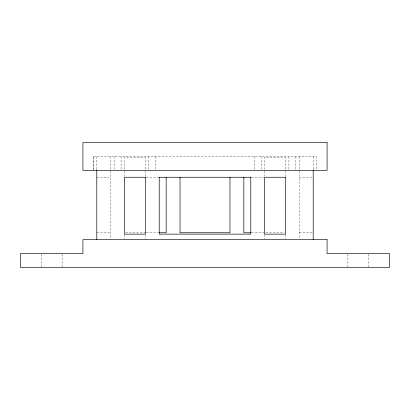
<?xml version="1.0" encoding="UTF-8"?>
<svg xmlns="http://www.w3.org/2000/svg" width="410" height="410" viewBox="0 0 410 410"><rect width="100%" height="100%" fill="white"/><g stroke="black" fill="none" stroke-linecap="round" stroke-linejoin="round"><path stroke-width="0.31" stroke-dasharray="2.05 1.54" d="M96.796 177.253L110.669 177.253M146.309 177.253L158.475 177.253M251.525 177.253L263.691 177.253M299.331 177.253L312.574 177.253M96.796 232.747L110.669 232.747M125.824 232.747L145.668 232.747M146.309 232.747L158.475 232.747M251.525 232.747L284.176 232.747M299.331 232.747L312.574 232.747M93.331 170.319L93.167 156.446L316.669 156.446L316.669 170.319M368.692 254.185L368.692 267.422M347.885 254.185L347.885 267.422M313.204 156.446L313.204 169.894M299.331 156.446L299.331 239.04M295.861 156.446L295.861 170.319M288.927 156.446L288.927 170.319M285.457 176.336L285.457 157.143L264.65 157.143L264.65 176.336M285.457 234.561L285.457 239.04M264.65 234.561L264.65 239.04M261.18 156.446L261.18 170.319M254.246 156.446L254.246 170.319M155.754 156.446L155.754 170.319M148.82 156.446L148.82 170.319M145.35 176.336L145.35 157.143L124.543 157.143L124.543 176.336M145.35 234.561L145.35 239.04M124.543 234.561L124.543 239.04M121.073 156.446L121.073 170.319M114.139 156.446L114.139 170.319M110.669 156.446L110.669 239.04M96.796 156.446L96.796 169.894M93.331 156.446L93.331 169.689M62.115 254.185L62.115 267.422M41.307 254.185L41.307 267.422"/><path stroke-width="0.61" d="M159.116 177.253L250.884 177.253M159.116 232.747L166.158 232.747L166.158 177.253M250.884 232.747L243.842 232.747L243.842 177.253M313.204 169.894L313.204 239.681M250.776 177.253L250.776 234.13L159.224 234.13L159.224 177.253M229.969 177.253L229.969 232.747L180.031 232.747L180.031 177.253M96.796 169.894L96.796 239.681M327.077 142.577L82.922 142.577L82.922 170.319L327.077 170.319L327.077 142.577M145.35 177.253L124.543 177.253L124.543 234.13L145.35 234.13L145.35 177.253M285.457 177.253L264.65 177.253L264.65 234.13L285.457 234.13L285.457 177.253M327.077 239.681L82.922 239.681L82.922 253.554L20.5 253.554L20.5 267.422L389.5 267.422L389.5 253.554L327.077 253.554L327.077 239.681"/></g></svg>
